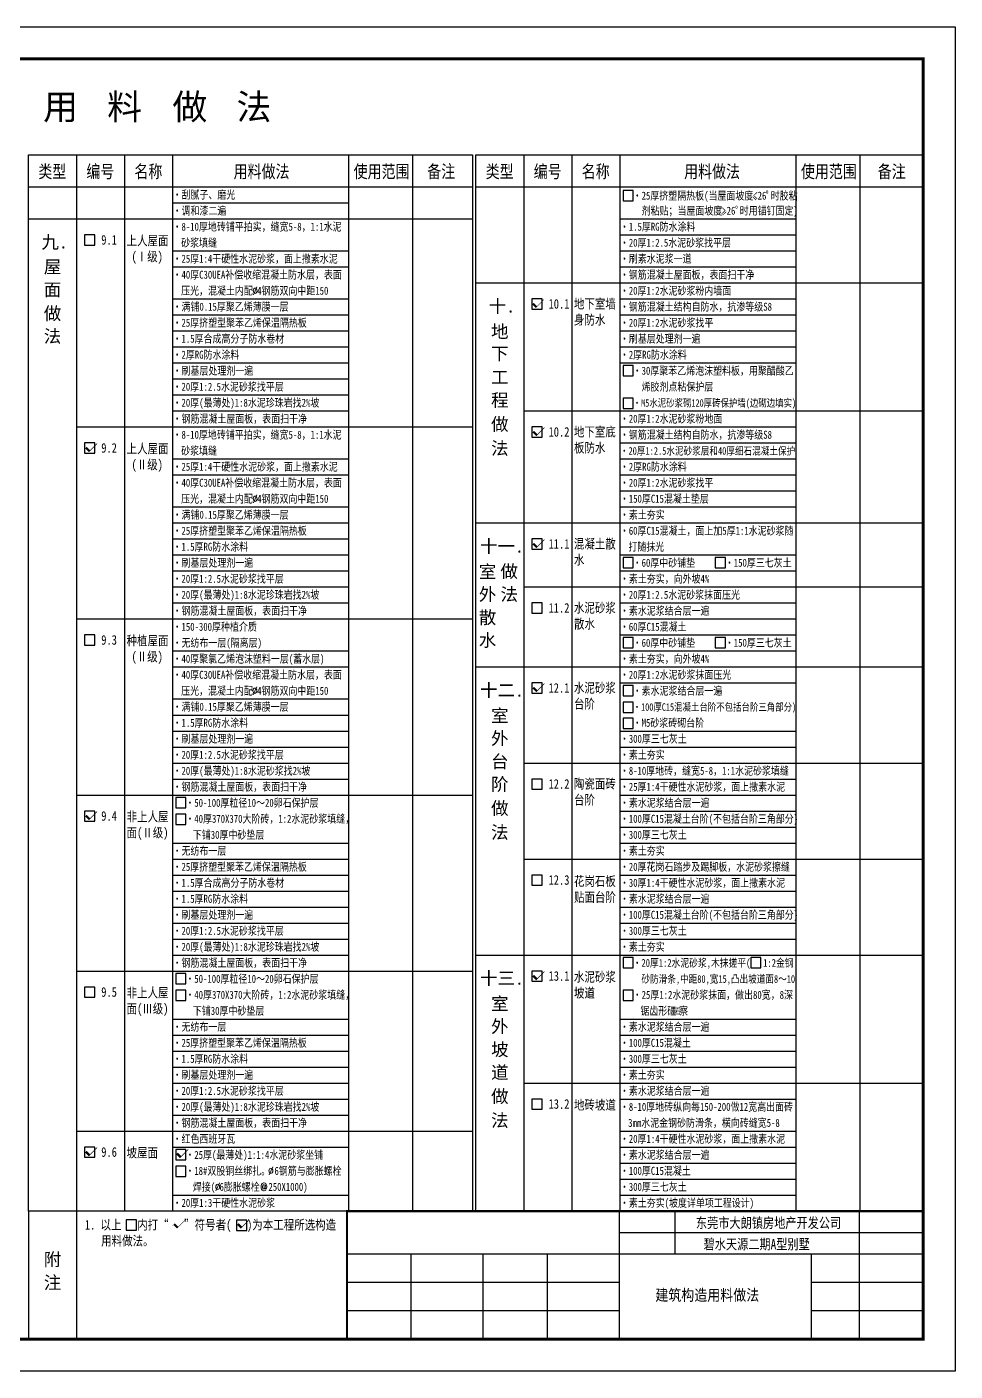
# Model space of a CAD drawing. Extents: x 12400 to 217743, y 90685 to 209848.
# Drawn here: x 188743 to 217743, y 136762 to 178762 of the extents above; entities that cross this region are included whole.
import ezdxf
from ezdxf.enums import TextEntityAlignment as Align

# ---------------------------------------------------------------- set-up
doc = ezdxf.new("R2010")
doc.units = 0
doc.header["$LTSCALE"] = 200
for name, color, linetype in [('FORM', 2, 'CONTINUOUS'), ('FRAME', 7, 'CONTINUOUS'), ('ICONS', 1, 'CONTINUOUS'), ('PUB_TITLE', 143, 'CONTINUOUS'), ('TEXT', 7, 'CONTINUOUS')]:
    doc.layers.add(name, color=color, linetype=linetype)
doc.styles.add('-黑体', font='SIMHEI.TTF', dxfattribs={"width": 0.8})
doc.styles.add('COMPANY-黑体', font='SIMHEI.TTF', dxfattribs={"width": 0.7})
doc.styles.add('DIM_FONT', font='SIMPLEX', dxfattribs={"width": 0.8})
doc.styles.add('HJXY', font='', dxfattribs={"width": 0.7})
doc.styles.add('总标题一', font='SIMHEI.TTF')
doc.styles.get('HJXY').set_extended_font_data('FangSong_GB2312')

# ---------------------------------------------------------------- blocks, each defined once
blk = doc.blocks.new('A$C42E52545')
at = {"layer": 'ICONS', "linetype": 'Continuous', "const_width": 20, "flags": 128}
for points in [[(122, 151), (7, 257)], [(122, 151), (7, 44)]]:
    blk.add_lwpolyline(points, dxfattribs=at)
at = {"layer": 'ICONS', "linetype": 'Continuous', "flags": 128}
blk.add_lwpolyline([(156, 114, 20, 20, 0), (41, 7, 20, 20, 0)], format="xyseb", dxfattribs=at)
blk = doc.blocks.new('A$C327016CF')
at = {"layer": 'ICONS', "linetype": 'Continuous', "flags": 128}
for points, const_width in [([(59, 141), (4, 84)], 10), ([(175, 25), (56, 144)], 70), ([(168, 32), (407, 271)], 20)]:
    blk.add_lwpolyline(points, dxfattribs=dict(at, const_width=const_width))

msp = doc.modelspace()

# ---------------------------------------------------------------- linework, layer by layer
at = {"layer": 'FORM', "linetype": 'Continuous'}
for p, q in [((188793.245, 174762.261), (202668.245, 174762.261)), ((190293.245, 174762.261), (190293.245, 137762.261)), ((191793.245, 174762.261), (191793.245, 141762.261)), ((193293.245, 174762.261), (193293.245, 141762.261)), ((198793.245, 174762.261), (198793.245, 141762.261)), ((200793.245, 174762.261), (200793.245, 141762.261)), ((202768.245, 174762.261), (216243.245, 174762.261)), ((204268.245, 174762.261), (204268.245, 141762.261)), ((205768.245, 174762.261), (205768.245, 141762.261)), ((207268.245, 174762.261), (207268.245, 141762.261)), ((212768.245, 174762.261), (212768.245, 141762.261)), ((214768.245, 174762.261), (214768.245, 141762.261)), ((216743.245, 174762.261), (216743.245, 139762.261)), ((188793.245, 173762.261), (202668.245, 173762.261)), ((202768.245, 173762.261), (216743.245, 173762.261)), ((188793.245, 172762.261), (202668.245, 172762.261)), ((202768.245, 170762.261), (216743.245, 170762.261)), ((202768.245, 170762.261), (216743.245, 170762.261)), ((204268.245, 166762.261), (216743.245, 166762.261)), ((190293.245, 166262.261), (202668.245, 166262.261)), ((202768.245, 163262.261), (216743.245, 163262.261)), ((204268.245, 161262.261), (216743.245, 161262.261)), ((190293.245, 160262.261), (202668.245, 160262.261)), ((202768.245, 158762.261), (216743.245, 158762.261)), ((204268.245, 155762.261), (216743.245, 155762.261)), ((190293.245, 154762.261), (202668.245, 154762.261)), ((204268.245, 152762.261), (216743.245, 152762.261)), ((202768.245, 149762.261), (216743.245, 149762.261)), ((190293.245, 149262.261), (202668.245, 149262.261)), ((204268.245, 145762.261), (216743.245, 145762.261)), ((190293.245, 144262.261), (202668.245, 144262.261)), ((188793.245, 141762.261), (188793.245, 137762.261))]:
    msp.add_line(p, q, dxfattribs=at)
at = {"layer": 'FORM', "color": 6, "linetype": 'Continuous'}
for p, q in [((193293.245, 173262.261), (198793.245, 173262.261)), ((207268.245, 172762.261), (212768.245, 172762.261)), ((207268.245, 172262.261), (212768.245, 172262.261)), ((193293.245, 171762.261), (198793.245, 171762.261)), ((207268.245, 171762.261), (212768.245, 171762.261)), ((193293.245, 171262.261), (198793.245, 171262.261)), ((207268.245, 171262.261), (212768.245, 171262.261)), ((193293.245, 170262.261), (198793.245, 170262.261)), ((207268.245, 170262.261), (212768.245, 170262.261)), ((193293.245, 169762.261), (198793.245, 169762.261)), ((207268.245, 169762.261), (212768.245, 169762.261)), ((193293.245, 169262.261), (198793.245, 169262.261)), ((207268.245, 169262.261), (212768.245, 169262.261)), ((193293.245, 168762.261), (198793.245, 168762.261)), ((207268.245, 168762.261), (212768.245, 168762.261)), ((193293.245, 168262.261), (198793.245, 168262.261)), ((207268.245, 168262.261), (212768.245, 168262.261)), ((193293.245, 167762.261), (198793.245, 167762.261)), ((193293.245, 167262.261), (198793.245, 167262.261)), ((193293.245, 166762.261), (198793.245, 166762.261)), ((207268.245, 166262.261), (212768.245, 166262.261)), ((207268.245, 165762.261), (212768.245, 165762.261)), ((193293.245, 165262.261), (198793.245, 165262.261)), ((207268.245, 165262.261), (212768.245, 165262.261)), ((193293.245, 164762.261), (198793.245, 164762.261)), ((207268.245, 164762.261), (212768.245, 164762.261)), ((207268.245, 164262.261), (212768.245, 164262.261)), ((193293.245, 163762.261), (198793.245, 163762.261)), ((207268.245, 163762.261), (212768.245, 163762.261)), ((193293.245, 163262.261), (198793.245, 163262.261)), ((193293.245, 162762.261), (198793.245, 162762.261)), ((193293.245, 162262.261), (198793.245, 162262.261)), ((207268.245, 162262.261), (212768.245, 162262.261)), ((193293.245, 161762.261), (198793.245, 161762.261)), ((207268.245, 161762.261), (212768.245, 161762.261)), ((193293.245, 161262.261), (198793.245, 161262.261)), ((193293.245, 160762.261), (198793.245, 160762.261)), ((207268.245, 160762.261), (212768.245, 160762.261)), ((207268.245, 160262.261), (212768.245, 160262.261)), ((207268.245, 159762.261), (212768.245, 159762.261)), ((193293.245, 159262.261), (198793.245, 159262.261)), ((207268.245, 159262.261), (212768.245, 159262.261)), ((193293.245, 158762.261), (198793.245, 158762.261)), ((207268.245, 158262.261), (212768.245, 158262.261)), ((193293.245, 157762.261), (198793.245, 157762.261)), ((193293.245, 157262.261), (198793.245, 157262.261)), ((193293.245, 156762.261), (198793.245, 156762.261)), ((207268.245, 156762.261), (212768.245, 156762.261)), ((193293.245, 156262.261), (198793.245, 156262.261)), ((207268.245, 156262.261), (212768.245, 156262.261)), ((193293.245, 155762.261), (198793.245, 155762.261)), ((193293.245, 155262.261), (198793.245, 155262.261)), ((207268.245, 155262.261), (212768.245, 155262.261)), ((207268.245, 154762.261), (212768.245, 154762.261)), ((207268.245, 154262.261), (212768.245, 154262.261)), ((207268.245, 153762.261), (212768.245, 153762.261)), ((193293.245, 153262.261), (198793.245, 153262.261)), ((207268.245, 153262.261), (212768.245, 153262.261)), ((193293.245, 152762.261), (198793.245, 152762.261)), ((193293.245, 152262.261), (198793.245, 152262.261)), ((207268.245, 152262.261), (212768.245, 152262.261)), ((193293.245, 151762.261), (198793.245, 151762.261)), ((193293.245, 151762.261), (198793.245, 151762.261)), ((207268.245, 151762.261), (212768.245, 151762.261)), ((193293.245, 151262.261), (198793.245, 151262.261)), ((207268.245, 151262.261), (212768.245, 151262.261)), ((193293.245, 150762.261), (198793.245, 150762.261)), ((207268.245, 150762.261), (212768.245, 150762.261)), ((193293.245, 150262.261), (198793.245, 150262.261)), ((207268.245, 150262.261), (212768.245, 150262.261)), ((193293.245, 149762.261), (198793.245, 149762.261)), ((193293.245, 147762.261), (198793.245, 147762.261)), ((207268.245, 147762.261), (212768.245, 147762.261)), ((193293.245, 147262.261), (198793.245, 147262.261)), ((207268.245, 147262.261), (212768.245, 147262.261)), ((193293.245, 146762.261), (198793.245, 146762.261)), ((207268.245, 146762.261), (212768.245, 146762.261)), ((193293.245, 146262.261), (198793.245, 146262.261)), ((207268.245, 146262.261), (212768.245, 146262.261)), ((193293.245, 145762.261), (198793.245, 145762.261)), ((193293.245, 145262.261), (198793.245, 145262.261)), ((207268.245, 145262.261), (212768.245, 145262.261)), ((193293.245, 144762.261), (198793.245, 144762.261)), ((207268.245, 144262.261), (212768.245, 144262.261)), ((193293.245, 143762.261), (198793.245, 143762.261)), ((207268.245, 143762.261), (212768.245, 143762.261)), ((207268.245, 143262.261), (212768.245, 143262.261)), ((207268.245, 142762.261), (212768.245, 142762.261)), ((193293.245, 142262.261), (198793.245, 142262.261)), ((207268.245, 142262.261), (212768.245, 142262.261))]:
    msp.add_line(p, q, dxfattribs=at)
at = {"layer": 'FORM', "linetype": 'Continuous'}
for points in [[(216743.245, 141762.261), (188793.245, 141762.261), (188793.245, 174762.261), (202668.245, 174762.261), (202668.245, 141762.261)], [(202768.245, 141762.261), (202768.245, 174762.261), (216743.245, 174762.261), (216743.245, 143762.261)]]:
    msp.add_lwpolyline(points, dxfattribs=at)
at = {"layer": 'FRAME'}
for p, q in [((207243.245, 141762.261), (207243.245, 137762.261)), ((208982.934, 141762.261), (208982.934, 140428.927)), ((214743.245, 141762.261), (214743.245, 137762.261)), ((207243.245, 141095.594), (216743.245, 141095.594)), ((198743.245, 140428.927), (216743.245, 140428.927)), ((200743.245, 140428.927), (200743.245, 137762.261)), ((202993.245, 140428.927), (202993.245, 137762.261)), ((204993.245, 140428.927), (204993.245, 137762.261)), ((213243.245, 140428.927), (213243.245, 137762.261)), ((198743.245, 139540.261), (207243.245, 139540.261)), ((213243.245, 139540.261), (216743.245, 139540.261)), ((198743.245, 138651.594), (207243.245, 138651.594)), ((213243.245, 138651.594), (216743.245, 138651.594))]:
    msp.add_line(p, q, dxfattribs=at)
msp.add_lwpolyline([(158343.245, 136762.261), (158343.245, 178762.261), (217743.245, 178762.261), (217743.245, 136762.261)], close=True, dxfattribs=at)
at = {"layer": 'FRAME', "const_width": 100}
msp.add_lwpolyline([(160843.245, 137762.261), (160843.245, 177762.261), (216743.245, 177762.261), (216743.245, 137762.261)], close=True, dxfattribs=at)
at = {"layer": 'FRAME', "const_width": 70}
msp.add_lwpolyline([(216743.245, 141762.261), (198743.245, 141762.261), (198743.245, 137762.261)], dxfattribs=at)
at = {"layer": 'ICONS', "linetype": 'Continuous'}
for points in [[(207368.245, 173331.442), (207688.245, 173331.442), (207688.245, 173651.442), (207368.245, 173651.442)], [(190545.977, 171942.261), (190865.977, 171942.261), (190865.977, 172262.261), (190545.977, 172262.261)], [(204520.977, 169942.261), (204840.977, 169942.261), (204840.977, 170262.261), (204520.977, 170262.261)], [(207368.245, 167862.261), (207688.245, 167862.261), (207688.245, 168182.261), (207368.245, 168182.261)], [(207368.245, 166842.261), (207688.245, 166842.261), (207688.245, 167162.261), (207368.245, 167162.261)], [(204520.977, 165942.261), (204840.977, 165942.261), (204840.977, 166262.261), (204520.977, 166262.261)], [(190545.977, 165442.261), (190865.977, 165442.261), (190865.977, 165762.261), (190545.977, 165762.261)], [(204520.977, 162442.261), (204840.977, 162442.261), (204840.977, 162762.261), (204520.977, 162762.261)], [(207368.245, 161862.261), (207688.245, 161862.261), (207688.245, 162182.261), (207368.245, 162182.261)], [(210247.245, 161862.261), (210567.245, 161862.261), (210567.245, 162182.261), (210247.245, 162182.261)], [(204520.977, 160442.261), (204840.977, 160442.261), (204840.977, 160762.261), (204520.977, 160762.261)], [(190545.977, 159442.261), (190865.977, 159442.261), (190865.977, 159762.261), (190545.977, 159762.261)], [(207368.245, 159362.261), (207688.245, 159362.261), (207688.245, 159682.261), (207368.245, 159682.261)], [(210247.245, 159362.261), (210567.245, 159362.261), (210567.245, 159682.261), (210247.245, 159682.261)], [(204520.977, 157942.261), (204840.977, 157942.261), (204840.977, 158262.261), (204520.977, 158262.261)], [(207368.245, 157862.261), (207688.245, 157862.261), (207688.245, 158182.261), (207368.245, 158182.261)], [(207368.245, 157342.261), (207688.245, 157342.261), (207688.245, 157662.261), (207368.245, 157662.261)], [(207368.245, 156842.261), (207688.245, 156842.261), (207688.245, 157162.261), (207368.245, 157162.261)], [(204520.977, 154942.261), (204840.977, 154942.261), (204840.977, 155262.261), (204520.977, 155262.261)], [(193393.245, 154362.261), (193713.245, 154362.261), (193713.245, 154682.261), (193393.245, 154682.261)], [(190545.977, 153942.261), (190865.977, 153942.261), (190865.977, 154262.261), (190545.977, 154262.261)], [(193393.245, 153842.261), (193713.245, 153842.261), (193713.245, 154162.261), (193393.245, 154162.261)], [(204520.977, 151942.261), (204840.977, 151942.261), (204840.977, 152262.261), (204520.977, 152262.261)], [(207368.245, 149362.261), (207688.245, 149362.261), (207688.245, 149682.261), (207368.245, 149682.261)], [(211357.275, 149362.261), (211677.275, 149362.261), (211677.275, 149682.261), (211357.275, 149682.261)], [(193393.245, 148862.261), (193713.245, 148862.261), (193713.245, 149182.261), (193393.245, 149182.261)], [(204520.977, 148942.261), (204840.977, 148942.261), (204840.977, 149262.261), (204520.977, 149262.261)], [(190545.977, 148442.261), (190865.977, 148442.261), (190865.977, 148762.261), (190545.977, 148762.261)], [(193393.245, 148342.261), (193713.245, 148342.261), (193713.245, 148662.261), (193393.245, 148662.261)], [(207368.245, 148342.261), (207688.245, 148342.261), (207688.245, 148662.261), (207368.245, 148662.261)], [(204520.977, 144942.261), (204840.977, 144942.261), (204840.977, 145262.261), (204520.977, 145262.261)], [(190545.977, 143442.261), (190865.977, 143442.261), (190865.977, 143762.261), (190545.977, 143762.261)], [(193393.245, 143362.261), (193713.245, 143362.261), (193713.245, 143682.261), (193393.245, 143682.261)], [(193393.245, 142842.261), (193713.245, 142842.261), (193713.245, 143162.261), (193393.245, 143162.261)], [(195293.028, 141158.408), (195613.028, 141158.408), (195613.028, 141478.408), (195293.028, 141478.408)]]:
    msp.add_lwpolyline(points, close=True, dxfattribs=at)
at = {"layer": 'ICONS'}
msp.add_lwpolyline([(191848.541, 141167.37), (192168.541, 141167.37), (192168.541, 141487.37), (191848.541, 141487.37)], close=True, dxfattribs=at)
at = {"layer": 'ICONS', "linetype": 'Continuous', "flags": 128}
for points, const_width in [([(193343.017, 141354.773), (193287.499, 141298.168)], 10), ([(193458.874, 141238.847), (193339.447, 141358.274)], 70), ([(193451.803, 141245.918), (193691.112, 141485.227)], 20), ([(195337.171, 141354.773), (195281.654, 141298.168)], 10), ([(195453.028, 141238.847), (195333.602, 141358.274)], 70), ([(195445.957, 141245.918), (195685.267, 141485.227)], 20)]:
    msp.add_lwpolyline(points, dxfattribs=dict(at, const_width=const_width))

# ---------------------------------------------------------------- block references
at = {"layer": 'ICONS', "linetype": 'Continuous', "xscale": -1}
msp.add_blockref('A$C42E52545', (211570.136, 173343.312), dxfattribs=at)
at = {"layer": 'ICONS', "linetype": 'Continuous'}
msp.add_blockref('A$C42E52545', (210439.019, 172874.131), dxfattribs=at)
at = {"layer": 'TEXT', "linetype": 'Continuous'}
for p in [(204493.841, 169973.866), (204506.031, 165973.866), (190531.031, 165473.866), (204506.031, 162473.866), (204506.031, 157973.866), (190531.031, 153973.866), (204506.031, 148973.866), (190531.031, 143473.866), (193378.3, 143417.951)]:
    msp.add_blockref('A$C327016CF', p, dxfattribs=at)

# ---------------------------------------------------------------- texts
at = {"layer": 'PUB_TITLE', "style": '-黑体', "width": 0.8}
for s, p in [('东莞市大朗镇房地产开发公司', (209645.354, 141234.625)), ('碧水天源二期A型别墅', (209884.863, 140567.958))]:
    msp.add_text(s, height=320, dxfattribs=at).set_placement(p)
at = {"layer": 'TEXT', "style": '总标题一'}
for s, p in [('用', (189249.955, 175866.598)), ('料', (191249.955, 175866.598)), ('做', (193289.918, 175866.598)), ('法', (195289.918, 175866.598))]:
    msp.add_text(s, height=800, dxfattribs=at).set_placement(p)
at = {"layer": 'TEXT', "linetype": 'Continuous'}
for s, height, style, width, p in [('类型', 400, 'HJXY', 0.8, (189102.234, 174044.428)), ('编号', 400, 'HJXY', 0.8, (190602.234, 174044.428)), ('名称', 400, 'HJXY', 0.8, (192102.234, 174044.428)), ('用料做法', 400, 'HJXY', 0.8, (195202.234, 174044.428)), ('使用范围', 400, 'HJXY', 0.8, (198952.234, 174044.428)), ('备注', 400, 'HJXY', 0.8, (201252.234, 174044.428)), ('类型', 400, 'HJXY', 0.8, (203077.234, 174044.428)), ('编号', 400, 'HJXY', 0.8, (204577.234, 174044.428)), ('名称', 400, 'HJXY', 0.8, (206077.234, 174044.428)), ('用料做法', 400, 'HJXY', 0.8, (209277.234, 174044.428)), ('使用范围', 400, 'HJXY', 0.8, (212927.234, 174044.428)), ('备注', 400, 'HJXY', 0.8, (215327.234, 174044.428)), ('·刮腻子、磨光', 250, 'HJXY', 0.8, (193302.234, 173394.428)), ('·25厚挤塑隔热板(当屋面坡度 26 时胶粘', 250, 'HJXY', 0.8, (207677.234, 173363.61)), ('%%d', 250, 'HJXY', 0.8, (211819.123, 173391.556)), ('·调和漆二遍', 250, 'HJXY', 0.8, (193302.234, 172894.428)), ('剂粘贴；当屋面坡度 26 时用锚钉固定)', 250, 'HJXY', 0.8, (207949.358, 172894.428)), ('%%d', 250, 'HJXY', 0.8, (210864.253, 172919.058)), ('·8-10厚地砖铺平拍实，缝宽5-8，1:1水泥', 250, 'HJXY', 0.8, (193302.234, 172394.428)), ('·1.5厚RG防水涂料', 250, 'HJXY', 0.8, (207277.234, 172394.428)), ('9.1', 300, 'HJXY', 0.8, (191066.169, 171958.453)), ('上人屋面', 300, 'HJXY', 0.8, (191858.137, 171937.063)), ('(Ⅰ级)', 300, 'HJXY', 0.8, (192012.332, 171437.063)), ('砂浆填缝', 250, 'HJXY', 0.8, (193563.357, 171894.428)), ('·20厚1:2.5水泥砂浆找平层', 250, 'HJXY', 0.8, (207277.234, 171894.428)), ('·25厚1:4干硬性水泥砂浆，面上撒素水泥', 250, 'HJXY', 0.8, (193302.234, 171394.428)), ('·刷素水泥浆一道', 250, 'HJXY', 0.8, (207277.234, 171394.428)), ('·40厚C30UEA补偿收缩混凝土防水层，表面', 250, 'HJXY', 0.8, (193302.234, 170894.428)), ('·钢筋混凝土屋面板，表面扫干净', 250, 'HJXY', 0.8, (207277.234, 170894.428)), ('压光，混凝土内配 4钢筋双向中距150', 250, 'HJXY', 0.8, (193561.651, 170394.428)), ('%%c', 250, 'DIM_FONT', 0.8, (195789.037, 170394.428)), ('·20厚1:2水泥砂浆粉内墙面', 250, 'HJXY', 0.8, (207277.234, 170394.428)), ('·满铺0.15厚聚乙烯薄膜一层', 250, 'HJXY', 0.8, (193302.234, 169894.428)), ('10.1', 300, 'HJXY', 0.8, (205041.169, 169958.453)), ('地下室墙', 300, 'HJXY', 0.8, (205833.137, 169962.742)), ('·钢筋混凝土结构自防水，抗渗等级S8', 250, 'HJXY', 0.8, (207277.234, 169894.428)), ('·25厚挤塑型聚苯乙烯保温隔热板', 250, 'HJXY', 0.8, (193302.234, 169394.428)), ('身防水', 300, 'HJXY', 0.8, (205836.091, 169462.742)), ('·20厚1:2水泥砂浆找平', 250, 'HJXY', 0.8, (207277.234, 169394.428)), ('·1.5厚合成高分子防水卷材', 250, 'HJXY', 0.8, (193302.234, 168894.428)), ('·刷基层处理剂一遍', 250, 'HJXY', 0.8, (207277.234, 168894.428)), ('·2厚RG防水涂料', 250, 'HJXY', 0.8, (193302.234, 168394.428)), ('·2厚RG防水涂料', 250, 'HJXY', 0.8, (207277.234, 168394.428)), ('·刷基层处理剂一遍', 250, 'HJXY', 0.8, (193302.234, 167894.428)), ('·30厚聚苯乙烯泡沫塑料板，用聚醋酸乙', 250, 'HJXY', 0.8, (207677.234, 167894.428)), ('·20厚1:2.5水泥砂浆找平层', 250, 'HJXY', 0.8, (193302.234, 167394.428)), ('烯胶剂点粘保护层', 250, 'HJXY', 0.8, (207947.594, 167394.428)), ('·20厚(最薄处)1:8水泥珍珠岩找2%坡', 250, 'HJXY', 0.8, (193302.234, 166894.428)), ('·M5水泥砂浆砌120厚砖保护墙(边砌边填实)', 235, 'HJXY', 0.8, (207677.234, 166894.428)), ('·钢筋混凝土屋面板，表面扫干净', 250, 'HJXY', 0.8, (193302.234, 166394.428)), ('·20厚1:2水泥砂浆粉地面', 250, 'HJXY', 0.8, (207277.234, 166394.428)), ('·8-10厚地砖铺平拍实，缝宽5-8，1:1水泥', 250, 'HJXY', 0.8, (193302.234, 165894.428)), ('10.2', 300, 'HJXY', 0.8, (205041.169, 165958.453)), ('地下室底', 300, 'HJXY', 0.8, (205833.137, 165962.742)), ('·钢筋混凝土结构自防水，抗渗等级S8', 250, 'HJXY', 0.8, (207277.234, 165894.428)), ('9.2', 300, 'HJXY', 0.8, (191066.169, 165458.453)), ('上人屋面', 300, 'HJXY', 0.8, (191858.137, 165437.063)), ('砂浆填缝', 250, 'HJXY', 0.8, (193563.357, 165394.428)), ('板防水', 300, 'HJXY', 0.8, (205836.091, 165462.742)), ('·20厚1:2.5水泥砂浆层和40厚细石混凝土保护', 240, 'HJXY', 0.8, (207277.234, 165394.428)), ('(Ⅱ级)', 300, 'HJXY', 0.8, (192012.332, 164937.063)), ('·25厚1:4干硬性水泥砂浆，面上撒素水泥', 250, 'HJXY', 0.8, (193302.234, 164894.428)), ('·2厚RG防水涂料', 250, 'HJXY', 0.8, (207277.234, 164894.428)), ('·40厚C30UEA补偿收缩混凝土防水层，表面', 250, 'HJXY', 0.8, (193302.234, 164394.428)), ('·20厚1:2水泥砂浆找平', 250, 'HJXY', 0.8, (207277.234, 164394.428)), ('压光，混凝土内配 4钢筋双向中距150', 250, 'HJXY', 0.8, (193561.651, 163894.428)), ('%%c', 250, 'DIM_FONT', 0.8, (195789.037, 163894.428)), ('·150厚C15混凝土垫层', 250, 'HJXY', 0.8, (207277.234, 163894.428)), ('·满铺0.15厚聚乙烯薄膜一层', 250, 'HJXY', 0.8, (193302.234, 163394.428)), ('·素土夯实', 250, 'HJXY', 0.8, (207277.234, 163394.428)), ('·25厚挤塑型聚苯乙烯保温隔热板', 250, 'HJXY', 0.8, (193302.234, 162894.428)), ('·60厚C15混凝土，面上加5厚1:1水泥砂浆随', 250, 'HJXY', 0.8, (207277.234, 162894.428)), ('·1.5厚RG防水涂料', 250, 'HJXY', 0.8, (193302.234, 162394.428)), ('11.1', 300, 'HJXY', 0.8, (205041.169, 162458.453)), ('混凝土散', 300, 'HJXY', 0.8, (205833.137, 162462.742)), ('打随抹光', 250, 'HJXY', 0.8, (207537.385, 162394.428)), ('·刷基层处理剂一遍', 250, 'HJXY', 0.8, (193302.234, 161894.428)), ('水', 300, 'HJXY', 0.8, (205836.091, 161962.742)), ('·60厚中砂铺垫', 250, 'HJXY', 0.8, (207677.234, 161894.428)), ('·150厚三七灰土', 250, 'HJXY', 0.8, (210556.234, 161894.428)), ('·20厚1:2.5水泥砂浆找平层', 250, 'HJXY', 0.8, (193302.234, 161394.428)), ('·素土夯实，向外坡4%', 250, 'HJXY', 0.8, (207277.234, 161394.428)), ('·20厚(最薄处)1:8水泥珍珠岩找2%坡', 250, 'HJXY', 0.8, (193302.234, 160894.428)), ('·20厚1:2.5水泥砂浆抹面压光', 250, 'HJXY', 0.8, (207277.234, 160894.428)), ('·钢筋混凝土屋面板，表面扫干净', 250, 'HJXY', 0.8, (193302.234, 160394.428)), ('11.2', 300, 'HJXY', 0.8, (205041.169, 160458.453)), ('水泥砂浆', 300, 'HJXY', 0.8, (205833.137, 160462.742)), ('·素水泥浆结合层一遍', 250, 'HJXY', 0.8, (207277.234, 160394.428)), ('·150-300厚种植介质', 250, 'HJXY', 0.8, (193302.234, 159894.428)), ('散水', 300, 'HJXY', 0.8, (205836.091, 159962.742)), ('·60厚C15混凝土', 250, 'HJXY', 0.8, (207277.234, 159894.428)), ('9.3', 300, 'HJXY', 0.8, (191066.169, 159458.453)), ('种植屋面', 300, 'HJXY', 0.8, (191858.137, 159437.063)), ('·无纺布一层(隔离层)', 250, 'HJXY', 0.8, (193302.234, 159394.428)), ('·60厚中砂铺垫', 250, 'HJXY', 0.8, (207677.234, 159394.428)), ('·150厚三七灰土', 250, 'HJXY', 0.8, (210556.234, 159394.428)), ('(Ⅱ级)', 300, 'HJXY', 0.8, (192012.332, 158937.063)), ('·40厚聚氯乙烯泡沫塑料一层(蓄水层)', 250, 'HJXY', 0.8, (193302.234, 158894.428)), ('·素土夯实，向外坡4%', 250, 'HJXY', 0.8, (207277.234, 158894.428)), ('·40厚C30UEA补偿收缩混凝土防水层，表面', 250, 'HJXY', 0.8, (193302.234, 158394.428)), ('·20厚1:2水泥砂浆抹面压光', 250, 'HJXY', 0.8, (207277.234, 158394.428)), ('压光，混凝土内配 4钢筋双向中距150', 250, 'HJXY', 0.8, (193561.651, 157894.428)), ('%%c', 250, 'DIM_FONT', 0.8, (195781.545, 157894.428)), ('12.1', 300, 'HJXY', 0.8, (205041.169, 157958.453)), ('水泥砂浆', 300, 'HJXY', 0.8, (205833.137, 157962.742)), ('·素水泥浆结合层一遍', 250, 'HJXY', 0.8, (207677.234, 157894.428)), ('·满铺0.15厚聚乙烯薄膜一层', 250, 'HJXY', 0.8, (193302.234, 157394.428)), ('台阶', 300, 'HJXY', 0.8, (205836.091, 157462.742)), ('·100厚C15混凝土台阶不包括台阶三角部分)', 235, 'HJXY', 0.8, (207677.234, 157394.428)), ('·1.5厚RG防水涂料', 250, 'HJXY', 0.8, (193302.234, 156894.428)), ('·M5砂浆砖砌台阶 ', 250, 'HJXY', 0.8, (207677.234, 156894.428)), ('·刷基层处理剂一遍', 250, 'HJXY', 0.8, (193302.234, 156394.428)), ('·300厚三七灰土', 250, 'HJXY', 0.8, (207277.234, 156394.428)), ('·20厚1:2.5水泥砂浆找平层', 250, 'HJXY', 0.8, (193302.234, 155894.428)), ('·素土夯实', 250, 'HJXY', 0.8, (207277.234, 155894.428)), ('·20厚(最薄处)1:8水泥砂浆找2%坡', 250, 'HJXY', 0.8, (193302.234, 155394.428)), ('·8-10厚地砖，缝宽5-8，1:1水泥砂浆填缝', 250, 'HJXY', 0.8, (207277.234, 155394.428)), ('·钢筋混凝土屋面板，表面扫干净', 250, 'HJXY', 0.8, (193302.234, 154894.428)), ('12.2', 300, 'HJXY', 0.8, (205041.169, 154958.453)), ('陶瓷面砖', 300, 'HJXY', 0.8, (205833.137, 154962.742)), ('·25厚1:4干硬性水泥砂浆，面上撒素水泥', 250, 'HJXY', 0.8, (207277.234, 154894.428)), ('·50-100厚粒径10～20卵石保护层', 250, 'HJXY', 0.8, (193702.234, 154394.428)), ('台阶', 300, 'HJXY', 0.8, (205836.091, 154462.742)), ('·素水泥浆结合层一遍', 250, 'HJXY', 0.8, (207277.234, 154394.428)), ('9.4', 300, 'HJXY', 0.8, (191066.169, 153958.453)), ('非上人屋', 300, 'HJXY', 0.8, (191858.137, 153937.063)), ('·40厚370X370大阶砖，1:2水泥砂浆填缝，', 250, 'HJXY', 0.8, (193702.234, 153894.428)), ('·100厚C15混凝土台阶(不包括台阶三角部分)', 250, 'HJXY', 0.8, (207277.234, 153894.428)), ('面(Ⅱ级)', 300, 'HJXY', 0.8, (191858.137, 153437.063)), ('下铺30厚中砂垫层', 250, 'HJXY', 0.8, (193929.115, 153394.428)), ('·300厚三七灰土', 250, 'HJXY', 0.8, (207277.234, 153394.428)), ('·无纺布一层', 250, 'HJXY', 0.8, (193302.234, 152894.428)), ('·素土夯实', 250, 'HJXY', 0.8, (207277.234, 152894.428)), ('·25厚挤塑型聚苯乙烯保温隔热板', 250, 'HJXY', 0.8, (193302.234, 152394.428)), ('·20厚花岗石踏步及踢脚板，水泥砂浆擦缝', 250, 'HJXY', 0.8, (207277.234, 152394.428)), ('·1.5厚合成高分子防水卷材', 250, 'HJXY', 0.8, (193302.234, 151894.428)), ('12.3', 300, 'HJXY', 0.8, (205041.169, 151958.453)), ('花岗石板', 300, 'HJXY', 0.8, (205833.137, 151921.935)), ('·30厚1:4干硬性水泥砂浆，面上撒素水泥', 250, 'HJXY', 0.8, (207277.234, 151894.428)), ('·1.5厚RG防水涂料', 250, 'HJXY', 0.8, (193302.234, 151394.428)), ('贴面台阶', 300, 'HJXY', 0.8, (205836.091, 151421.935)), ('·素水泥浆结合层一遍', 250, 'HJXY', 0.8, (207277.234, 151394.428)), ('·刷基层处理剂一遍', 250, 'HJXY', 0.8, (193302.234, 150894.428)), ('·100厚C15混凝土台阶(不包括台阶三角部分)', 250, 'HJXY', 0.8, (207277.234, 150894.428)), ('·20厚1:2.5水泥砂浆找平层', 250, 'HJXY', 0.8, (193302.234, 150394.428)), ('·300厚三七灰土', 250, 'HJXY', 0.8, (207277.234, 150394.428)), ('·20厚(最薄处)1:8水泥珍珠岩找2%坡', 250, 'HJXY', 0.8, (193302.234, 149894.428)), ('·素土夯实', 250, 'HJXY', 0.8, (207277.234, 149894.428)), ('·钢筋混凝土屋面板，表面扫干净', 250, 'HJXY', 0.8, (193302.234, 149394.428)), ('·20厚1:2水泥砂浆,木抹搓平(   1:2金钢', 245, 'HJXY', 0.8, (207677.234, 149394.428)), ('·50-100厚粒径10～20卵石保护层', 250, 'HJXY', 0.8, (193702.234, 148894.428)), ('13.1', 300, 'HJXY', 0.8, (205041.169, 148958.453)), ('水泥砂浆', 300, 'HJXY', 0.8, (205833.137, 148930.557)), ('砂防滑条,中距80,宽15,凸出坡道面8～10', 240, 'HJXY', 0.8, (207943.887, 148894.428)), ('9.5', 300, 'HJXY', 0.8, (191066.169, 148458.453)), ('非上人屋', 300, 'HJXY', 0.8, (191858.137, 148437.063)), ('·40厚370X370大阶砖，1:2水泥砂浆填缝，', 250, 'HJXY', 0.8, (193702.234, 148394.428)), ('坡道', 300, 'HJXY', 0.8, (205836.091, 148430.557)), ('·25厚1:2水泥砂浆抹面，做出80宽，8深', 250, 'HJXY', 0.8, (207677.234, 148394.428)), ('面(Ⅲ级)', 300, 'HJXY', 0.8, (191858.137, 147937.063)), ('下铺30厚中砂垫层', 250, 'HJXY', 0.8, (193929.115, 147894.428)), ('锯齿形礓', 250, 'HJXY', 0.8, (207909.932, 147894.428)), ('石', 200, 'HJXY', 0.6, (208998.997, 147908.314)), ('察', 250, 'HJXY', 0.8, (209121.436, 147894.428)), ('·无纺布一层', 250, 'HJXY', 0.8, (193302.234, 147394.428)), ('·素水泥浆结合层一遍', 250, 'HJXY', 0.8, (207277.234, 147394.428)), ('·25厚挤塑型聚苯乙烯保温隔热板', 250, 'HJXY', 0.8, (193302.234, 146894.428)), ('·100厚C15混凝土', 250, 'HJXY', 0.8, (207277.234, 146894.428)), ('·1.5厚RG防水涂料', 250, 'HJXY', 0.8, (193302.234, 146394.428)), ('·300厚三七灰土', 250, 'HJXY', 0.8, (207277.234, 146394.428)), ('·刷基层处理剂一遍', 250, 'HJXY', 0.8, (193302.234, 145894.428)), ('·素土夯实', 250, 'HJXY', 0.8, (207277.234, 145894.428)), ('·20厚1:2.5水泥砂浆找平层', 250, 'HJXY', 0.8, (193302.234, 145394.428)), ('·素水泥浆结合层一遍', 250, 'HJXY', 0.8, (207277.234, 145394.428)), ('·20厚(最薄处)1:8水泥珍珠岩找2%坡', 250, 'HJXY', 0.8, (193302.234, 144894.428)), ('13.2', 300, 'HJXY', 0.8, (205041.169, 144958.453)), ('地砖坡道', 300, 'HJXY', 0.8, (205833.137, 144930.557)), ('·8-10厚地砖纵向每150-200做12宽高出面砖', 250, 'HJXY', 0.8, (207277.234, 144894.428)), ('·钢筋混凝土屋面板，表面扫干净', 250, 'HJXY', 0.8, (193302.234, 144394.428)), ('3mm水泥金钢砂防滑条，横向砖缝宽5-8', 250, 'HJXY', 0.8, (207528.517, 144394.428)), ('·红色西班牙瓦', 250, 'HJXY', 0.8, (193302.234, 143894.428)), ('·20厚1:4干硬性水泥砂浆，面上撒素水泥', 250, 'HJXY', 0.8, (207277.234, 143894.428)), ('9.6', 300, 'HJXY', 0.8, (191066.169, 143458.453)), ('坡屋面', 300, 'HJXY', 0.8, (191858.137, 143437.063)), ('·25厚(最薄处)1:1:4水泥砂浆坐铺', 250, 'HJXY', 0.8, (193702.234, 143394.428)), ('·素水泥浆结合层一遍', 250, 'HJXY', 0.8, (207277.234, 143394.428)), ('·18#双股铜丝绑扎。 6钢筋与膨胀螺栓', 250, 'HJXY', 0.8, (193702.234, 142894.428)), ('%%c', 250, 'DIM_FONT', 0.8, (196281.545, 142894.428)), ('·100厚C15混凝土', 250, 'HJXY', 0.8, (207277.234, 142894.428)), ('焊接( 6膨胀螺栓  250X1000)', 250, 'HJXY', 0.8, (193929.115, 142394.428)), ('%%c', 250, 'DIM_FONT', 0.8, (194619.674, 142394.428)), ('@', 250, 'DIM_FONT', 0.8, (196032.839, 142394.428)), ('·300厚三七灰土', 250, 'HJXY', 0.8, (207277.234, 142394.428)), ('·20厚1:3干硬性水泥砂浆', 250, 'HJXY', 0.8, (193302.234, 141894.428)), ('·素土夯实(坡度详单项工程设计)', 250, 'HJXY', 0.8, (207277.234, 141894.428))]:
    msp.add_text(s, height=height, dxfattribs=dict(at, style=style, width=width)).set_placement(p)
at = {"layer": 'TEXT', "linetype": 'Continuous', "style": '总标题一'}
for s, p in [('九.', (189608.919, 172043.253)), ('屋', (189543.343, 171259.879)), ('面', (189543.343, 170541.087)), ('十.', (203583.919, 170043.253)), ('做', (189543.343, 169818.038)), ('法', (189543.343, 169106.015)), ('地', (203518.343, 169259.879)), ('下', (203518.343, 168541.087)), ('工', (203518.343, 167818.038)), ('程', (203518.343, 167106.015)), ('做', (203518.343, 166356.015)), ('法', (203518.343, 165606.015)), ('十一.', (203583.919, 162543.253)), ('室', (203136.307, 161759.879)), ('做', (203812.022, 161759.879)), ('外', (203136.307, 161041.087)), ('法', (203812.022, 161041.087)), ('散', (203136.307, 160318.038)), ('水', (203136.307, 159606.015)), ('十二.', (203583.919, 158043.253)), ('室', (203518.343, 157259.879)), ('外', (203518.343, 156541.087)), ('台', (203518.343, 155818.038)), ('阶', (203518.343, 155106.015)), ('做', (203518.343, 154356.015)), ('法', (203518.343, 153606.015)), ('十三.', (203583.919, 149043.253)), ('室', (203518.343, 148259.879)), ('外', (203518.343, 147541.087)), ('坡', (203518.343, 146818.038)), ('道', (203518.343, 146106.015)), ('做', (203518.343, 145356.015)), ('法', (203518.343, 144606.015)), ('附', (189543.343, 140259.879)), ('注', (189543.343, 139541.087))]:
    msp.add_text(s, height=400, dxfattribs=at).set_placement(p, align=Align.MIDDLE)
at = {"layer": 'TEXT'}
for s, height, style, width, p in [('1. 以上   内打“   ”符号者(   )为本工程所选构造', 300, 'HJXY', 0.8, (190554.078, 141186.094)), ('用料做法。', 300, 'HJXY', 0.8, (191064.481, 140686.094)), ('建筑构造用料做法', 350, 'COMPANY-黑体', 0.85, (208377.598, 138963.521))]:
    msp.add_text(s, height=height, dxfattribs=dict(at, style=style, width=width)).set_placement(p)

doc.saveas('drawing.dxf')
